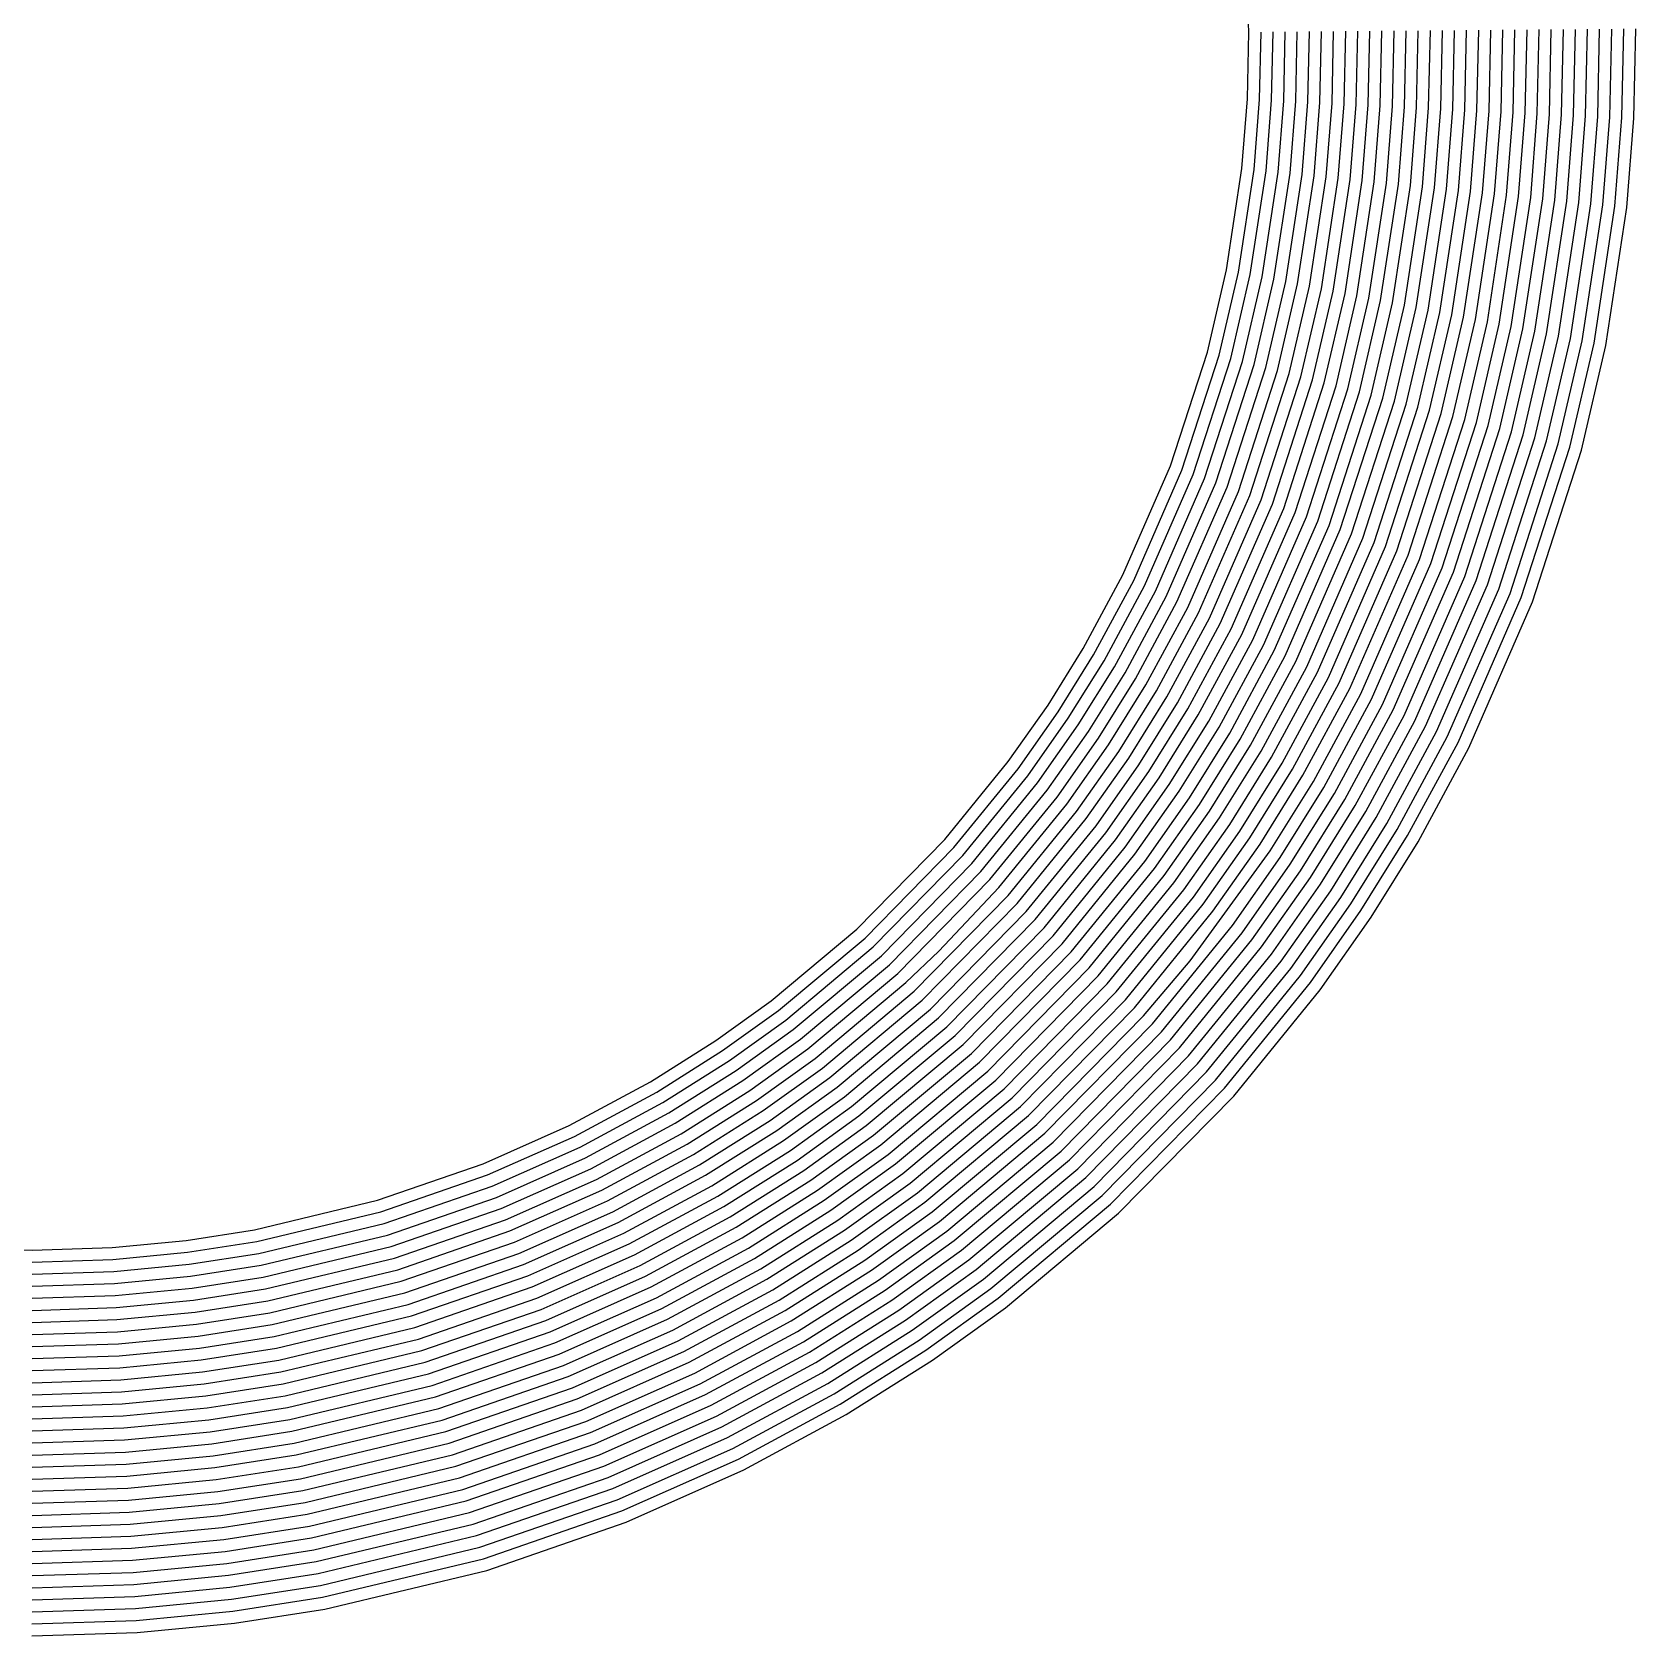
# Model space of a CAD drawing. Header units: metres. Extents: x -19 to 19, y -19.6 to 19.6.
# Drawn here: x -14.998 to -11.018, y 11.714 to 15.694 of the extents above; entities that cross this region are included whole.
import ezdxf

# ---------------------------------------------------------------- set-up
doc = ezdxf.new("R2010")
doc.units = ezdxf.units.M

msp = doc.modelspace()

# ---------------------------------------------------------------- linework, layer by layer
for p, q in [((-11.978395, 15.694299, -0.048386), (-11.986495, 15.899369, -0.069088)), ((-11.982087, 15.528561, -0.031896), (-11.978395, 15.694299, -0.048386)), ((-11.952113, 15.527062, -0.03175), (-11.948382, 15.694554, -0.048414)), ((-11.922139, 15.525564, -0.031603), (-11.918369, 15.69481, -0.048441)), ((-11.892165, 15.524065, -0.031457), (-11.888356, 15.695065, -0.048469)), ((-11.862191, 15.522567, -0.03131), (-11.858343, 15.69532, -0.048497)), ((-11.832217, 15.521069, -0.031164), (-11.82833, 15.695576, -0.048524)), ((-11.802243, 15.51957, -0.031018), (-11.798317, 15.695831, -0.048552)), ((-11.772269, 15.518072, -0.030871), (-11.768304, 15.696087, -0.048579)), ((-11.742295, 15.516573, -0.030725), (-11.738291, 15.696342, -0.048607)), ((-11.712321, 15.515075, -0.030578), (-11.708278, 15.696597, -0.048634)), ((-11.682347, 15.513576, -0.030432), (-11.678265, 15.696853, -0.048662)), ((-11.652373, 15.512078, -0.030285), (-11.648252, 15.697108, -0.048689)), ((-11.622399, 15.51058, -0.030139), (-11.618239, 15.697363, -0.048717)), ((-11.592425, 15.509081, -0.029992), (-11.588226, 15.697619, -0.048745)), ((-11.562451, 15.507583, -0.029846), (-11.558213, 15.697874, -0.048772)), ((-11.532477, 15.506084, -0.0297), (-11.5282, 15.69813, -0.0488)), ((-11.502503, 15.504586, -0.029553), (-11.498186, 15.698385, -0.048827)), ((-11.472529, 15.503087, -0.029407), (-11.468173, 15.69864, -0.048855)), ((-11.442555, 15.501589, -0.02926), (-11.43816, 15.698896, -0.048882)), ((-11.412581, 15.500091, -0.029114), (-11.408147, 15.699151, -0.04891)), ((-11.382607, 15.498592, -0.028967), (-11.378134, 15.699407, -0.048938)), ((-11.352633, 15.497094, -0.028821), (-11.348121, 15.699662, -0.048965)), ((-11.322659, 15.495595, -0.028675), (-11.318108, 15.699917, -0.048993)), ((-11.292685, 15.494097, -0.028528), (-11.288095, 15.700173, -0.04902)), ((-11.262711, 15.492598, -0.028382), (-11.258082, 15.700428, -0.049048)), ((-11.232737, 15.4911, -0.028235), (-11.228069, 15.700684, -0.049075)), ((-11.202763, 15.489601, -0.028089), (-11.198056, 15.700939, -0.049103)), ((-11.172789, 15.488103, -0.027942), (-11.168043, 15.701194, -0.04913)), ((-11.142815, 15.486605, -0.027796), (-11.13803, 15.70145, -0.049158)), ((-11.112841, 15.485106, -0.027649), (-11.108017, 15.701705, -0.049186)), ((-11.082867, 15.483608, -0.027503), (-11.078004, 15.701961, -0.049213)), ((-11.052893, 15.482109, -0.027357), (-11.047991, 15.702216, -0.049241)), ((-11.022919, 15.480611, -0.02721), (-11.017978, 15.702471, -0.049268)), ((-11.995664, 15.356161, -0.01494), (-11.982087, 15.528561, -0.031896)), ((-11.96581, 15.353133, -0.014646), (-11.952113, 15.527062, -0.03175)), ((-11.935957, 15.350104, -0.014351), (-11.922139, 15.525564, -0.031603)), ((-11.906103, 15.347075, -0.014057), (-11.892165, 15.524065, -0.031457)), ((-11.87625, 15.344046, -0.013763), (-11.862191, 15.522567, -0.03131)), ((-11.846396, 15.341017, -0.013469), (-11.832217, 15.521069, -0.031164)), ((-11.816543, 15.337988, -0.013175), (-11.802243, 15.51957, -0.031018)), ((-11.786689, 15.334959, -0.012881), (-11.772269, 15.518072, -0.030871)), ((-11.756836, 15.33193, -0.012587), (-11.742295, 15.516573, -0.030725)), ((-11.726982, 15.328901, -0.012293), (-11.712321, 15.515075, -0.030578)), ((-11.697129, 15.325872, -0.011998), (-11.682347, 15.513576, -0.030432)), ((-11.667275, 15.322843, -0.011704), (-11.652373, 15.512078, -0.030285)), ((-11.637422, 15.319814, -0.01141), (-11.622399, 15.51058, -0.030139)), ((-11.607568, 15.316785, -0.011116), (-11.592425, 15.509081, -0.029992)), ((-11.577715, 15.313756, -0.010822), (-11.562451, 15.507583, -0.029846)), ((-11.547861, 15.310728, -0.010528), (-11.532477, 15.506084, -0.0297)), ((-11.518008, 15.307699, -0.010234), (-11.502503, 15.504586, -0.029553)), ((-11.488154, 15.30467, -0.00994), (-11.472529, 15.503087, -0.029407)), ((-11.458301, 15.301641, -0.009646), (-11.442555, 15.501589, -0.02926)), ((-11.428447, 15.298612, -0.009351), (-11.412581, 15.500091, -0.029114)), ((-11.398594, 15.295583, -0.009057), (-11.382607, 15.498592, -0.028967)), ((-11.36874, 15.292554, -0.008763), (-11.352633, 15.497094, -0.028821)), ((-11.338887, 15.289525, -0.008469), (-11.322659, 15.495595, -0.028675)), ((-11.309034, 15.286496, -0.008175), (-11.292685, 15.494097, -0.028528)), ((-11.27918, 15.283467, -0.007881), (-11.262711, 15.492598, -0.028382)), ((-11.249327, 15.280438, -0.007587), (-11.232737, 15.4911, -0.028235)), ((-11.219473, 15.277409, -0.007293), (-11.202763, 15.489601, -0.028089)), ((-11.18962, 15.27438, -0.006999), (-11.172789, 15.488103, -0.027942)), ((-11.159766, 15.271351, -0.006704), (-11.142815, 15.486605, -0.027796)), ((-11.129913, 15.268323, -0.00641), (-11.112841, 15.485106, -0.027649)), ((-11.100059, 15.265294, -0.006116), (-11.082867, 15.483608, -0.027503)), ((-11.070206, 15.262265, -0.005822), (-11.052893, 15.482109, -0.027357)), ((-11.040352, 15.259236, -0.005528), (-11.022919, 15.480611, -0.02721)), ((-12.034045, 15.104577, 0.009469), (-11.995664, 15.356161, -0.01494)), ((-12.004619, 15.098698, 0.010029), (-11.96581, 15.353133, -0.014646)), ((-11.975193, 15.092818, 0.010589), (-11.935957, 15.350104, -0.014351)), ((-11.945766, 15.086939, 0.011149), (-11.906103, 15.347075, -0.014057)), ((-11.91634, 15.08106, 0.011709), (-11.87625, 15.344046, -0.013763)), ((-11.886914, 15.075181, 0.012269), (-11.846396, 15.341017, -0.013469)), ((-11.857488, 15.069302, 0.012829), (-11.816543, 15.337988, -0.013175)), ((-11.828062, 15.063423, 0.013389), (-11.786689, 15.334959, -0.012881)), ((-11.798636, 15.057544, 0.013949), (-11.756836, 15.33193, -0.012587)), ((-11.76921, 15.051665, 0.014509), (-11.726982, 15.328901, -0.012293)), ((-11.739783, 15.045786, 0.015069), (-11.697129, 15.325872, -0.011998)), ((-11.710357, 15.039907, 0.015629), (-11.667275, 15.322843, -0.011704)), ((-11.680931, 15.034028, 0.016189), (-11.637422, 15.319814, -0.01141)), ((-11.651505, 15.028148, 0.016749), (-11.607568, 15.316785, -0.011116)), ((-11.622079, 15.022269, 0.017309), (-11.577715, 15.313756, -0.010822)), ((-11.592653, 15.01639, 0.017869), (-11.547861, 15.310728, -0.010528)), ((-11.563227, 15.010511, 0.018429), (-11.518008, 15.307699, -0.010234)), ((-11.533801, 15.004632, 0.018989), (-11.488154, 15.30467, -0.00994)), ((-11.504374, 14.998753, 0.01955), (-11.458301, 15.301641, -0.009646)), ((-11.474948, 14.992874, 0.02011), (-11.428447, 15.298612, -0.009351)), ((-11.445522, 14.986995, 0.02067), (-11.398594, 15.295583, -0.009057)), ((-11.416096, 14.981116, 0.02123), (-11.36874, 15.292554, -0.008763)), ((-11.38667, 14.975237, 0.02179), (-11.338887, 15.289525, -0.008469)), ((-11.357244, 14.969358, 0.02235), (-11.309034, 15.286496, -0.008175)), ((-11.327818, 14.963478, 0.02291), (-11.27918, 15.283467, -0.007881)), ((-11.298392, 14.957599, 0.02347), (-11.249327, 15.280438, -0.007587)), ((-11.268965, 14.95172, 0.02403), (-11.219473, 15.277409, -0.007293)), ((-11.239539, 14.945841, 0.02459), (-11.18962, 15.27438, -0.006999)), ((-11.210113, 14.939962, 0.02515), (-11.159766, 15.271351, -0.006704)), ((-11.180687, 14.934083, 0.02571), (-11.129913, 15.268323, -0.00641)), ((-11.151261, 14.928204, 0.02627), (-11.100059, 15.265294, -0.006116)), ((-11.121835, 14.922325, 0.02683), (-11.070206, 15.262265, -0.005822)), ((-11.092409, 14.916446, 0.02739), (-11.040352, 15.259236, -0.005528)), ((-12.081643, 14.899804, 0.028997), (-12.034045, 15.104577, 0.009469)), ((-12.052613, 14.892217, 0.029709), (-12.004619, 15.098698, 0.010029)), ((-12.023584, 14.884631, 0.030421), (-11.975193, 15.092818, 0.010589)), ((-11.994554, 14.877044, 0.031132), (-11.945766, 15.086939, 0.011149)), ((-11.965525, 14.869458, 0.031844), (-11.91634, 15.08106, 0.011709)), ((-11.936495, 14.861871, 0.032556), (-11.886914, 15.075181, 0.012269)), ((-11.907466, 14.854284, 0.033268), (-11.857488, 15.069302, 0.012829)), ((-11.878436, 14.846698, 0.03398), (-11.828062, 15.063423, 0.013389)), ((-11.849407, 14.839111, 0.034691), (-11.798636, 15.057544, 0.013949)), ((-11.820377, 14.831525, 0.035403), (-11.76921, 15.051665, 0.014509)), ((-11.791348, 14.823938, 0.036115), (-11.739783, 15.045786, 0.015069)), ((-11.762318, 14.816352, 0.036827), (-11.710357, 15.039907, 0.015629)), ((-11.733289, 14.808765, 0.037538), (-11.680931, 15.034028, 0.016189)), ((-11.704259, 14.801179, 0.03825), (-11.651505, 15.028148, 0.016749)), ((-11.67523, 14.793592, 0.038962), (-11.622079, 15.022269, 0.017309)), ((-11.6462, 14.786005, 0.039674), (-11.592653, 15.01639, 0.017869)), ((-11.617171, 14.778419, 0.040385), (-11.563227, 15.010511, 0.018429)), ((-11.588141, 14.770832, 0.041097), (-11.533801, 15.004632, 0.018989)), ((-11.559112, 14.763246, 0.041809), (-11.504374, 14.998753, 0.01955)), ((-11.530082, 14.755659, 0.042521), (-11.474948, 14.992874, 0.02011)), ((-11.501053, 14.748073, 0.043233), (-11.445522, 14.986995, 0.02067)), ((-11.472023, 14.740486, 0.043944), (-11.416096, 14.981116, 0.02123)), ((-11.442994, 14.7329, 0.044656), (-11.38667, 14.975237, 0.02179)), ((-11.413965, 14.725313, 0.045368), (-11.357244, 14.969358, 0.02235)), ((-11.384935, 14.717726, 0.04608), (-11.327818, 14.963478, 0.02291)), ((-11.355906, 14.71014, 0.046791), (-11.298392, 14.957599, 0.02347)), ((-11.326876, 14.702553, 0.047503), (-11.268965, 14.95172, 0.02403)), ((-11.297847, 14.694967, 0.048215), (-11.239539, 14.945841, 0.02459)), ((-11.268817, 14.68738, 0.048927), (-11.210113, 14.939962, 0.02515)), ((-11.239788, 14.679794, 0.049638), (-11.180687, 14.934083, 0.02571)), ((-11.210758, 14.672207, 0.05035), (-11.151261, 14.928204, 0.02627)), ((-12.172767, 14.617823, 0.055487), (-12.081643, 14.899804, 0.028997)), ((-12.144691, 14.607271, 0.056453), (-12.052613, 14.892217, 0.029709)), ((-11.181729, 14.664621, 0.051062), (-11.121835, 14.922325, 0.02683)), ((-11.152699, 14.657034, 0.051774), (-11.092409, 14.916446, 0.02739)), ((-12.116614, 14.596719, 0.057419), (-12.023584, 14.884631, 0.030421)), ((-12.088538, 14.586167, 0.058385), (-11.994554, 14.877044, 0.031132)), ((-12.060462, 14.575614, 0.05935), (-11.965525, 14.869458, 0.031844)), ((-12.032386, 14.565062, 0.060316), (-11.936495, 14.861871, 0.032556)), ((-12.004309, 14.55451, 0.061282), (-11.907466, 14.854284, 0.033268)), ((-11.976233, 14.543958, 0.062248), (-11.878436, 14.846698, 0.03398)), ((-11.948157, 14.533406, 0.063214), (-11.849407, 14.839111, 0.034691)), ((-11.92008, 14.522854, 0.064179), (-11.820377, 14.831525, 0.035403)), ((-11.892004, 14.512301, 0.065145), (-11.791348, 14.823938, 0.036115)), ((-11.863928, 14.501749, 0.066111), (-11.762318, 14.816352, 0.036827)), ((-11.835852, 14.491197, 0.067077), (-11.733289, 14.808765, 0.037538)), ((-11.807775, 14.480645, 0.068042), (-11.704259, 14.801179, 0.03825)), ((-11.779699, 14.470093, 0.069008), (-11.67523, 14.793592, 0.038962)), ((-11.751623, 14.459541, 0.069974), (-11.6462, 14.786005, 0.039674)), ((-11.723546, 14.448988, 0.07094), (-11.617171, 14.778419, 0.040385)), ((-11.69547, 14.438436, 0.071906), (-11.588141, 14.770832, 0.041097)), ((-11.667394, 14.427884, 0.072871), (-11.559112, 14.763246, 0.041809)), ((-11.639318, 14.417332, 0.073837), (-11.530082, 14.755659, 0.042521)), ((-11.611241, 14.40678, 0.074803), (-11.501053, 14.748073, 0.043233)), ((-11.583165, 14.396228, 0.075769), (-11.472023, 14.740486, 0.043944)), ((-11.555089, 14.385675, 0.076734), (-11.442994, 14.7329, 0.044656)), ((-11.527012, 14.375123, 0.0777), (-11.413965, 14.725313, 0.045368)), ((-11.498936, 14.364571, 0.078666), (-11.384935, 14.717726, 0.04608)), ((-11.47086, 14.354019, 0.079632), (-11.355906, 14.71014, 0.046791)), ((-11.442784, 14.343467, 0.080598), (-11.326876, 14.702553, 0.047503)), ((-11.414707, 14.332915, 0.081563), (-11.297847, 14.694967, 0.048215)), ((-11.386631, 14.322362, 0.082529), (-11.268817, 14.68738, 0.048927)), ((-11.358555, 14.31181, 0.083495), (-11.239788, 14.679794, 0.049638)), ((-11.330478, 14.301258, 0.084461), (-11.210758, 14.672207, 0.05035)), ((-11.302402, 14.290706, 0.085426), (-11.181729, 14.664621, 0.051062)), ((-11.274326, 14.280154, 0.086392), (-11.152699, 14.657034, 0.051774)), ((-12.291112, 14.346949, 0.080372), (-12.172767, 14.617823, 0.055487)), ((-12.264283, 14.33355, 0.081571), (-12.144691, 14.607271, 0.056453)), ((-12.237454, 14.320152, 0.08277), (-12.116614, 14.596719, 0.057419)), ((-12.210625, 14.306753, 0.083968), (-12.088538, 14.586167, 0.058385)), ((-12.183795, 14.293355, 0.085167), (-12.060462, 14.575614, 0.05935)), ((-12.156966, 14.279956, 0.086366), (-12.032386, 14.565062, 0.060316)), ((-12.130137, 14.266558, 0.087565), (-12.004309, 14.55451, 0.061282)), ((-12.103308, 14.253159, 0.088764), (-11.976233, 14.543958, 0.062248)), ((-12.076478, 14.239761, 0.089963), (-11.948157, 14.533406, 0.063214)), ((-12.049649, 14.226362, 0.091162), (-11.92008, 14.522854, 0.064179)), ((-12.02282, 14.212964, 0.092361), (-11.892004, 14.512301, 0.065145)), ((-11.995991, 14.199565, 0.09356), (-11.863928, 14.501749, 0.066111)), ((-11.969162, 14.186167, 0.094759), (-11.835852, 14.491197, 0.067077)), ((-11.942332, 14.172768, 0.095958), (-11.807775, 14.480645, 0.068042)), ((-11.915503, 14.159369, 0.097157), (-11.779699, 14.470093, 0.069008)), ((-11.888674, 14.145971, 0.098356), (-11.751623, 14.459541, 0.069974)), ((-11.861845, 14.132572, 0.099555), (-11.723546, 14.448988, 0.07094)), ((-11.835015, 14.119174, 0.100754), (-11.69547, 14.438436, 0.071906)), ((-11.808186, 14.105775, 0.101953), (-11.667394, 14.427884, 0.072871)), ((-11.781357, 14.092377, 0.103152), (-11.639318, 14.417332, 0.073837)), ((-11.754528, 14.078978, 0.104351), (-11.611241, 14.40678, 0.074803)), ((-11.727699, 14.06558, 0.105549), (-11.583165, 14.396228, 0.075769)), ((-11.700869, 14.052181, 0.106748), (-11.555089, 14.385675, 0.076734)), ((-11.67404, 14.038783, 0.107947), (-11.527012, 14.375123, 0.0777)), ((-12.389922, 14.164181, 0.096905), (-12.291112, 14.346949, 0.080372)), ((-12.363943, 14.149208, 0.098218), (-12.264283, 14.33355, 0.081571)), ((-11.647211, 14.025384, 0.109146), (-11.498936, 14.364571, 0.078666)), ((-11.620382, 14.011986, 0.110345), (-11.47086, 14.354019, 0.079632)), ((-11.593552, 13.998587, 0.111544), (-11.442784, 14.343467, 0.080598)), ((-11.566723, 13.985189, 0.112743), (-11.414707, 14.332915, 0.081563)), ((-12.337963, 14.134235, 0.099537), (-12.237454, 14.320152, 0.08277)), ((-12.311984, 14.119262, 0.100856), (-12.210625, 14.306753, 0.083968)), ((-12.286005, 14.104289, 0.102175), (-12.183795, 14.293355, 0.085167)), ((-11.539894, 13.97179, 0.113942), (-11.386631, 14.322362, 0.082529)), ((-11.513065, 13.958392, 0.115141), (-11.358555, 14.31181, 0.083495)), ((-11.486236, 13.944993, 0.11634), (-11.330478, 14.301258, 0.084461)), ((-11.459406, 13.931594, 0.117539), (-11.302402, 14.290706, 0.085426)), ((-12.260026, 14.089316, 0.103494), (-12.156966, 14.279956, 0.086366)), ((-12.234047, 14.074343, 0.104813), (-12.130137, 14.266558, 0.087565)), ((-12.208068, 14.059371, 0.106132), (-12.103308, 14.253159, 0.088764)), ((-11.432577, 13.918196, 0.118738), (-11.274326, 14.280154, 0.086392)), ((-12.182088, 14.044398, 0.107451), (-12.076478, 14.239761, 0.089963)), ((-12.156109, 14.029425, 0.10877), (-12.049649, 14.226362, 0.091162)), ((-12.13013, 14.014452, 0.110089), (-12.02282, 14.212964, 0.092361)), ((-12.104151, 13.999479, 0.111408), (-11.995991, 14.199565, 0.09356)), ((-12.078172, 13.984506, 0.112727), (-11.969162, 14.186167, 0.094759)), ((-12.052193, 13.969533, 0.114046), (-11.942332, 14.172768, 0.095958)), ((-12.477113, 14.024144, 0.109399), (-12.389922, 14.164181, 0.096905)), ((-12.452057, 14.007687, 0.110831), (-12.363943, 14.149208, 0.098218)), ((-12.427, 13.99123, 0.112263), (-12.337963, 14.134235, 0.099537)), ((-12.026214, 13.954561, 0.115365), (-11.915503, 14.159369, 0.097157)), ((-12.000234, 13.939588, 0.116684), (-11.888674, 14.145971, 0.098356)), ((-11.974255, 13.924615, 0.118003), (-11.861845, 14.132572, 0.099555)), ((-12.401944, 13.974773, 0.113695), (-12.311984, 14.119262, 0.100856)), ((-12.376888, 13.958316, 0.115127), (-12.286005, 14.104289, 0.102175)), ((-11.948276, 13.909642, 0.119322), (-11.835015, 14.119174, 0.100754)), ((-11.922297, 13.894669, 0.120641), (-11.808186, 14.105775, 0.101953)), ((-11.896318, 13.879696, 0.12196), (-11.781357, 14.092377, 0.103152)), ((-12.351832, 13.941859, 0.116559), (-12.260026, 14.089316, 0.103494)), ((-12.326775, 13.925403, 0.117991), (-12.234047, 14.074343, 0.104813)), ((-12.301719, 13.908946, 0.119423), (-12.208068, 14.059371, 0.106132)), ((-11.870339, 13.864723, 0.123279), (-11.754528, 14.078978, 0.104351)), ((-11.844359, 13.84975, 0.124599), (-11.727699, 14.06558, 0.105549)), ((-11.81838, 13.834778, 0.125918), (-11.700869, 14.052181, 0.106748)), ((-12.575592, 13.883976, 0.121789), (-12.477113, 14.024144, 0.109399)), ((-12.276663, 13.892489, 0.120855), (-12.182088, 14.044398, 0.107451)), ((-12.251607, 13.876032, 0.122287), (-12.156109, 14.029425, 0.10877)), ((-12.22655, 13.859575, 0.123719), (-12.13013, 14.014452, 0.110089)), ((-11.792401, 13.819805, 0.127237), (-11.67404, 14.038783, 0.107947)), ((-11.766422, 13.804832, 0.128556), (-11.647211, 14.025384, 0.109146)), ((-11.740443, 13.789859, 0.129875), (-11.620382, 14.011986, 0.110345)), ((-12.551409, 13.866274, 0.12331), (-12.452057, 14.007687, 0.110831)), ((-12.527226, 13.848572, 0.124832), (-12.427, 13.99123, 0.112263)), ((-12.503044, 13.83087, 0.126353), (-12.401944, 13.974773, 0.113695)), ((-12.201494, 13.843118, 0.125151), (-12.104151, 13.999479, 0.111408)), ((-12.176438, 13.826661, 0.126583), (-12.078172, 13.984506, 0.112727)), ((-11.714464, 13.774886, 0.131194), (-11.593552, 13.998587, 0.111544)), ((-11.688485, 13.759913, 0.132513), (-11.566723, 13.985189, 0.112743)), ((-12.478861, 13.813168, 0.127875), (-12.376888, 13.958316, 0.115127)), ((-12.454678, 13.795466, 0.129396), (-12.351832, 13.941859, 0.116559)), ((-12.151382, 13.810205, 0.128015), (-12.052193, 13.969533, 0.114046)), ((-12.126325, 13.793748, 0.129447), (-12.026214, 13.954561, 0.115365)), ((-12.101269, 13.777291, 0.130879), (-12.000234, 13.939588, 0.116684)), ((-11.662505, 13.74494, 0.133832), (-11.539894, 13.97179, 0.113942)), ((-11.636526, 13.729968, 0.135151), (-11.513065, 13.958392, 0.115141)), ((-11.610547, 13.714995, 0.13647), (-11.486236, 13.944993, 0.11634)), ((-12.430496, 13.777764, 0.130917), (-12.326775, 13.925403, 0.117991)), ((-12.406313, 13.760062, 0.132439), (-12.301719, 13.908946, 0.119423)), ((-12.38213, 13.74236, 0.13396), (-12.276663, 13.892489, 0.120855)), ((-12.076213, 13.760834, 0.132311), (-11.974255, 13.924615, 0.118003)), ((-12.051157, 13.744377, 0.133743), (-11.948276, 13.909642, 0.119322)), ((-12.0261, 13.72792, 0.135175), (-11.922297, 13.894669, 0.120641)), ((-11.584568, 13.700022, 0.137789), (-11.459406, 13.931594, 0.117539)), ((-11.558589, 13.685049, 0.139108), (-11.432577, 13.918196, 0.118738)), ((-12.733197, 13.690531, 0.138695), (-12.575592, 13.883976, 0.121789)), ((-12.710794, 13.670631, 0.140374), (-12.551409, 13.866274, 0.12331)), ((-12.357948, 13.724658, 0.135482), (-12.251607, 13.876032, 0.122287)), ((-12.333765, 13.706956, 0.137003), (-12.22655, 13.859575, 0.123719)), ((-12.001044, 13.711464, 0.136607), (-11.896318, 13.879696, 0.12196)), ((-11.975988, 13.695007, 0.13804), (-11.870339, 13.864723, 0.123279)), ((-12.688391, 13.650731, 0.142053), (-12.527226, 13.848572, 0.124832)), ((-12.665987, 13.630831, 0.143732), (-12.503044, 13.83087, 0.126353)), ((-12.643584, 13.610931, 0.145411), (-12.478861, 13.813168, 0.127875)), ((-12.309582, 13.689254, 0.138524), (-12.201494, 13.843118, 0.125151)), ((-12.2854, 13.671552, 0.140046), (-12.176438, 13.826661, 0.126583)), ((-11.950932, 13.67855, 0.139472), (-11.844359, 13.84975, 0.124599)), ((-11.925875, 13.662093, 0.140904), (-11.81838, 13.834778, 0.125918)), ((-11.900819, 13.645636, 0.142336), (-11.792401, 13.819805, 0.127237)), ((-12.621181, 13.591031, 0.14709), (-12.454678, 13.795466, 0.129396)), ((-12.598778, 13.571131, 0.148769), (-12.430496, 13.777764, 0.130917)), ((-12.261217, 13.65385, 0.141567), (-12.151382, 13.810205, 0.128015)), ((-12.237034, 13.636148, 0.143089), (-12.126325, 13.793748, 0.129447)), ((-12.212852, 13.618446, 0.14461), (-12.101269, 13.777291, 0.130879)), ((-11.875763, 13.629179, 0.143768), (-11.766422, 13.804832, 0.128556)), ((-11.850707, 13.612722, 0.1452), (-11.740443, 13.789859, 0.129875)), ((-11.825651, 13.596266, 0.146632), (-11.714464, 13.774886, 0.131194)), ((-12.576374, 13.551231, 0.150448), (-12.406313, 13.760062, 0.132439)), ((-12.553971, 13.531331, 0.152128), (-12.38213, 13.74236, 0.13396)), ((-12.188669, 13.600744, 0.146132), (-12.076213, 13.760834, 0.132311)), ((-12.164486, 13.583042, 0.147653), (-12.051157, 13.744377, 0.133743)), ((-11.800594, 13.579809, 0.148064), (-11.688485, 13.759913, 0.132513)), ((-11.775538, 13.563352, 0.149496), (-11.662505, 13.74494, 0.133832)), ((-12.531568, 13.511431, 0.153807), (-12.357948, 13.724658, 0.135482)), ((-12.509164, 13.491532, 0.155486), (-12.333765, 13.706956, 0.137003)), ((-12.140304, 13.56534, 0.149174), (-12.0261, 13.72792, 0.135175)), ((-12.116121, 13.547637, 0.150696), (-12.001044, 13.711464, 0.136607)), ((-12.091938, 13.529935, 0.152217), (-11.975988, 13.695007, 0.13804)), ((-11.750482, 13.546895, 0.150928), (-11.636526, 13.729968, 0.135151)), ((-11.725426, 13.530438, 0.15236), (-11.610547, 13.714995, 0.13647)), ((-11.700369, 13.513981, 0.153792), (-11.584568, 13.700022, 0.137789)), ((-12.951488, 13.467912, 0.157804), (-12.733197, 13.690531, 0.138695)), ((-12.931191, 13.445888, 0.159625), (-12.710794, 13.670631, 0.140374)), ((-12.486761, 13.471632, 0.157165), (-12.309582, 13.689254, 0.138524)), ((-12.464358, 13.451732, 0.158844), (-12.2854, 13.671552, 0.140046)), ((-12.441955, 13.431832, 0.160523), (-12.261217, 13.65385, 0.141567)), ((-12.124656, 13.389714, 0.164186), (-11.925875, 13.662093, 0.140904)), ((-12.067756, 13.512233, 0.153739), (-11.950932, 13.67855, 0.139472)), ((-11.675313, 13.497525, 0.155224), (-11.558589, 13.685049, 0.139108)), ((-12.910895, 13.423863, 0.161446), (-12.688391, 13.650731, 0.142053)), ((-12.890598, 13.401838, 0.163267), (-12.665987, 13.630831, 0.143732)), ((-12.419551, 13.411932, 0.162202), (-12.237034, 13.636148, 0.143089)), ((-12.397148, 13.392032, 0.163881), (-12.212852, 13.618446, 0.14461)), ((-12.019391, 13.476829, 0.156782), (-11.900819, 13.645636, 0.142336)), ((-11.995208, 13.459127, 0.158303), (-11.875763, 13.629179, 0.143768)), ((-12.870301, 13.379813, 0.165088), (-12.643584, 13.610931, 0.145411)), ((-12.850005, 13.357788, 0.166908), (-12.621181, 13.591031, 0.14709)), ((-12.374745, 13.372132, 0.16556), (-12.188669, 13.600744, 0.146132)), ((-12.352342, 13.352232, 0.167239), (-12.164486, 13.583042, 0.147653)), ((-11.971025, 13.441425, 0.159824), (-11.850707, 13.612722, 0.1452)), ((-11.946843, 13.423723, 0.161346), (-11.825651, 13.596266, 0.146632)), ((-11.92266, 13.406021, 0.162867), (-11.800594, 13.579809, 0.148064)), ((-12.809411, 13.313739, 0.17055), (-12.576374, 13.551231, 0.150448)), ((-12.748092, 13.413521, 0.162186), (-12.598778, 13.571131, 0.148769)), ((-12.329938, 13.332332, 0.168918), (-12.140304, 13.56534, 0.149174)), ((-12.307535, 13.312432, 0.170597), (-12.116121, 13.547637, 0.150696)), ((-11.898477, 13.388319, 0.164389), (-11.775538, 13.563352, 0.149496)), ((-11.874295, 13.370617, 0.16591), (-11.750482, 13.546895, 0.150928)), ((-12.789115, 13.291714, 0.172371), (-12.553971, 13.531331, 0.152128)), ((-12.768818, 13.269689, 0.174192), (-12.531568, 13.511431, 0.153807)), ((-12.285132, 13.292532, 0.172276), (-12.091938, 13.529935, 0.152217)), ((-12.262729, 13.272632, 0.173955), (-12.067756, 13.512233, 0.153739)), ((-11.850112, 13.352915, 0.167432), (-11.725426, 13.530438, 0.15236)), ((-11.825929, 13.335213, 0.168953), (-11.700369, 13.513981, 0.153792)), ((-11.801747, 13.317511, 0.170474), (-11.675313, 13.497525, 0.155224)), ((-13.164313, 13.289945, 0.172864), (-12.951488, 13.467912, 0.157804)), ((-12.748521, 13.247664, 0.176013), (-12.509164, 13.491532, 0.155486)), ((-12.728225, 13.225639, 0.177834), (-12.486761, 13.471632, 0.157165)), ((-12.217922, 13.232833, 0.177313), (-12.019391, 13.476829, 0.156782)), ((-12.195519, 13.212933, 0.178992), (-11.995208, 13.459127, 0.158303)), ((-13.14614, 13.266141, 0.174798), (-12.931191, 13.445888, 0.159625)), ((-13.127967, 13.242337, 0.176733), (-12.910895, 13.423863, 0.161446)), ((-12.707928, 13.203615, 0.179655), (-12.464358, 13.451732, 0.158844)), ((-12.687631, 13.18159, 0.181475), (-12.441955, 13.431832, 0.160523)), ((-12.173115, 13.193033, 0.180671), (-11.971025, 13.441425, 0.159824)), ((-12.150712, 13.173133, 0.182351), (-11.946843, 13.423723, 0.161346)), ((-13.109795, 13.218533, 0.178668), (-12.890598, 13.401838, 0.163267)), ((-13.091622, 13.194729, 0.180602), (-12.870301, 13.379813, 0.165088)), ((-12.829708, 13.335763, 0.168729), (-12.748092, 13.413521, 0.162186)), ((-12.667335, 13.159565, 0.183296), (-12.419551, 13.411932, 0.162202)), ((-12.647038, 13.13754, 0.185117), (-12.397148, 13.392032, 0.163881)), ((-12.240325, 13.252732, 0.175634), (-12.124656, 13.389714, 0.164186)), ((-12.128309, 13.153233, 0.18403), (-11.92266, 13.406021, 0.162867)), ((-12.105906, 13.133333, 0.185709), (-11.898477, 13.388319, 0.164389)), ((-13.073449, 13.170925, 0.182537), (-12.850005, 13.357788, 0.166908)), ((-13.055277, 13.147121, 0.184472), (-12.829708, 13.335763, 0.168729)), ((-12.626741, 13.115515, 0.186938), (-12.374745, 13.372132, 0.16556)), ((-12.606445, 13.09349, 0.188759), (-12.352342, 13.352232, 0.167239)), ((-12.083502, 13.113433, 0.187388), (-11.874295, 13.370617, 0.16591)), ((-12.061099, 13.093533, 0.189067), (-11.850112, 13.352915, 0.167432)), ((-12.038696, 13.073633, 0.190746), (-11.825929, 13.335213, 0.168953)), ((-13.037104, 13.123316, 0.186406), (-12.809411, 13.313739, 0.17055)), ((-12.586148, 13.071466, 0.19058), (-12.329938, 13.332332, 0.168918)), ((-12.565851, 13.049441, 0.192401), (-12.307535, 13.312432, 0.170597)), ((-12.016293, 13.053733, 0.192425), (-11.801747, 13.317511, 0.170474)), ((-13.301351, 13.191598, 0.181102), (-13.164313, 13.289945, 0.172864)), ((-13.284548, 13.16681, 0.183097), (-13.14614, 13.266141, 0.174798)), ((-13.018931, 13.099512, 0.188341), (-12.789115, 13.291714, 0.172371)), ((-13.000759, 13.075708, 0.190276), (-12.768818, 13.269689, 0.174192)), ((-12.545555, 13.027416, 0.194222), (-12.285132, 13.292532, 0.172276)), ((-12.525258, 13.005391, 0.196042), (-12.262729, 13.272632, 0.173955)), ((-13.267744, 13.142022, 0.185092), (-13.127967, 13.242337, 0.176733)), ((-13.25094, 13.117234, 0.187088), (-13.109795, 13.218533, 0.178668)), ((-12.982586, 13.051904, 0.19221), (-12.748521, 13.247664, 0.176013)), ((-12.964414, 13.0281, 0.194145), (-12.728225, 13.225639, 0.177834)), ((-12.504962, 12.983366, 0.197863), (-12.240325, 13.252732, 0.175634)), ((-12.484665, 12.961342, 0.199684), (-12.217922, 13.232833, 0.177313)), ((-13.463498, 13.089307, 0.189563), (-13.301351, 13.191598, 0.181102)), ((-13.234136, 13.092445, 0.189083), (-13.091622, 13.194729, 0.180602)), ((-12.946241, 13.004296, 0.19608), (-12.707928, 13.203615, 0.179655)), ((-12.928068, 12.980492, 0.198014), (-12.687631, 13.18159, 0.181475)), ((-12.464368, 12.939317, 0.201505), (-12.195519, 13.212933, 0.178992)), ((-12.444072, 12.917292, 0.203326), (-12.173115, 13.193033, 0.180671)), ((-13.448316, 13.063493, 0.191621), (-13.284548, 13.16681, 0.183097)), ((-13.433135, 13.03768, 0.193679), (-13.267744, 13.142022, 0.185092)), ((-13.217332, 13.067657, 0.191078), (-13.073449, 13.170925, 0.182537)), ((-13.200529, 13.042869, 0.193074), (-13.055277, 13.147121, 0.184472)), ((-12.909896, 12.956688, 0.199949), (-12.667335, 13.159565, 0.183296)), ((-12.891723, 12.932884, 0.201884), (-12.647038, 13.13754, 0.185117)), ((-12.423775, 12.895267, 0.205147), (-12.150712, 13.173133, 0.182351)), ((-12.403478, 12.873242, 0.206968), (-12.128309, 13.153233, 0.18403)), ((-13.417953, 13.011867, 0.195737), (-13.25094, 13.117234, 0.187088)), ((-13.183725, 13.018081, 0.195069), (-13.037104, 13.123316, 0.186406)), ((-13.166921, 12.993293, 0.197065), (-13.018931, 13.099512, 0.188341)), ((-12.87355, 12.90908, 0.203818), (-12.626741, 13.115515, 0.186938)), ((-12.383182, 12.851218, 0.208789), (-12.105906, 13.133333, 0.185709)), ((-12.362885, 12.829193, 0.210609), (-12.083502, 13.113433, 0.187388)), ((-13.665564, 12.980287, 0.198539), (-13.463498, 13.089307, 0.189563)), ((-13.652018, 12.953589, 0.200645), (-13.448316, 13.063493, 0.191621)), ((-13.402772, 12.986053, 0.197795), (-13.234136, 13.092445, 0.189083)), ((-13.38759, 12.96024, 0.199853), (-13.217332, 13.067657, 0.191078)), ((-13.150117, 12.968504, 0.19906), (-13.000759, 13.075708, 0.190276)), ((-12.855378, 12.885275, 0.205753), (-12.606445, 13.09349, 0.188759)), ((-12.837205, 12.861471, 0.207688), (-12.586148, 13.071466, 0.19058)), ((-12.342588, 12.807168, 0.21243), (-12.061099, 13.093533, 0.189067)), ((-12.322292, 12.785143, 0.214251), (-12.038696, 13.073633, 0.190746)), ((-13.638471, 12.926892, 0.202751), (-13.433135, 13.03768, 0.193679)), ((-13.372409, 12.934426, 0.201912), (-13.200529, 13.042869, 0.193074)), ((-13.357227, 12.908613, 0.20397), (-13.183725, 13.018081, 0.195069)), ((-13.133313, 12.943716, 0.201055), (-12.982586, 13.051904, 0.19221)), ((-13.11651, 12.918928, 0.203051), (-12.964414, 13.0281, 0.194145)), ((-12.819032, 12.837667, 0.209622), (-12.565851, 13.049441, 0.192401)), ((-12.80086, 12.813863, 0.211557), (-12.545555, 13.027416, 0.194222)), ((-12.301995, 12.763118, 0.216072), (-12.016293, 13.053733, 0.192425)), ((-13.878972, 12.885591, 0.206268), (-13.665564, 12.980287, 0.198539)), ((-13.624925, 12.900194, 0.204858), (-13.417953, 13.011867, 0.195737)), ((-13.611379, 12.873496, 0.206964), (-13.402772, 12.986053, 0.197795)), ((-13.342046, 12.882799, 0.206028), (-13.166921, 12.993293, 0.197065)), ((-13.099706, 12.89414, 0.205046), (-12.946241, 13.004296, 0.19608)), ((-13.082902, 12.869351, 0.207041), (-12.928068, 12.980492, 0.198014)), ((-12.782687, 12.790059, 0.213492), (-12.525258, 13.005391, 0.196042)), ((-12.764514, 12.766255, 0.215426), (-12.504962, 12.983366, 0.197863)), ((-13.867878, 12.857795, 0.20844), (-13.652018, 12.953589, 0.200645)), ((-13.597832, 12.846799, 0.20907), (-13.38759, 12.96024, 0.199853)), ((-13.326864, 12.856986, 0.208086), (-13.150117, 12.968504, 0.19906)), ((-13.311683, 12.831173, 0.210144), (-13.133313, 12.943716, 0.201055)), ((-13.066098, 12.844563, 0.209037), (-12.909896, 12.956688, 0.199949)), ((-12.746342, 12.742451, 0.217361), (-12.484665, 12.961342, 0.199684)), ((-12.728169, 12.718647, 0.219296), (-12.464368, 12.939317, 0.201505)), ((-13.856783, 12.829999, 0.210612), (-13.638471, 12.926892, 0.202751)), ((-13.845689, 12.802203, 0.212784), (-13.624925, 12.900194, 0.204858)), ((-13.584286, 12.820101, 0.211177), (-13.372409, 12.934426, 0.201912)), ((-13.570739, 12.793404, 0.213283), (-13.357227, 12.908613, 0.20397)), ((-13.296501, 12.805359, 0.212202), (-13.11651, 12.918928, 0.203051)), ((-13.049294, 12.819775, 0.211032), (-12.891723, 12.932884, 0.201884)), ((-13.032491, 12.794987, 0.213027), (-12.87355, 12.90908, 0.203818)), ((-12.709996, 12.694843, 0.22123), (-12.444072, 12.917292, 0.203326)), ((-14.141583, 12.794925, 0.213613), (-13.878972, 12.885591, 0.206268)), ((-14.133097, 12.766227, 0.215835), (-13.867878, 12.857795, 0.20844)), ((-13.834595, 12.774407, 0.214956), (-13.611379, 12.873496, 0.206964)), ((-13.557193, 12.766706, 0.21539), (-13.342046, 12.882799, 0.206028)), ((-13.28132, 12.779546, 0.21426), (-13.099706, 12.89414, 0.205046)), ((-13.266138, 12.753732, 0.216318), (-13.082902, 12.869351, 0.207041)), ((-13.015687, 12.770199, 0.215023), (-12.855378, 12.885275, 0.205753)), ((-12.998883, 12.74541, 0.217018), (-12.837205, 12.861471, 0.207688)), ((-12.691824, 12.671038, 0.223165), (-12.423775, 12.895267, 0.205147)), ((-12.673651, 12.647234, 0.2251), (-12.403478, 12.873242, 0.206968)), ((-14.124611, 12.737528, 0.218058), (-13.856783, 12.829999, 0.210612)), ((-13.8235, 12.746611, 0.217129), (-13.597832, 12.846799, 0.20907)), ((-13.812406, 12.718815, 0.219301), (-13.584286, 12.820101, 0.211177)), ((-13.543646, 12.740009, 0.217496), (-13.326864, 12.856986, 0.208086)), ((-13.5301, 12.713311, 0.219602), (-13.311683, 12.831173, 0.210144)), ((-13.250957, 12.727919, 0.218376), (-13.066098, 12.844563, 0.209037)), ((-13.235775, 12.702106, 0.220435), (-13.049294, 12.819775, 0.211032)), ((-12.982079, 12.720622, 0.219013), (-12.819032, 12.837667, 0.209622)), ((-12.655478, 12.62343, 0.227034), (-12.383182, 12.851218, 0.208789)), ((-12.637306, 12.599626, 0.228969), (-12.362885, 12.829193, 0.210609)), ((-14.446367, 12.722046, 0.219485), (-14.141583, 12.794925, 0.213613)), ((-14.116125, 12.70883, 0.22028), (-13.845689, 12.802203, 0.212784)), ((-13.801311, 12.69102, 0.221473), (-13.570739, 12.793404, 0.213283)), ((-13.516554, 12.686614, 0.221709), (-13.296501, 12.805359, 0.212202)), ((-13.503007, 12.659916, 0.223815), (-13.28132, 12.779546, 0.21426)), ((-13.220594, 12.676292, 0.222493), (-13.032491, 12.794987, 0.213027)), ((-12.965275, 12.695834, 0.221009), (-12.80086, 12.813863, 0.211557)), ((-12.948472, 12.671046, 0.223004), (-12.782687, 12.790059, 0.213492)), ((-12.619133, 12.575822, 0.230904), (-12.342588, 12.807168, 0.21243)), ((-12.60096, 12.552018, 0.232838), (-12.322292, 12.785143, 0.214251)), ((-14.440917, 12.692621, 0.221747), (-14.133097, 12.766227, 0.215835)), ((-14.10764, 12.680132, 0.222503), (-13.834595, 12.774407, 0.214956)), ((-14.099154, 12.651434, 0.224726), (-13.8235, 12.746611, 0.217129)), ((-13.790217, 12.663224, 0.223645), (-13.557193, 12.766706, 0.21539)), ((-13.779122, 12.635428, 0.225817), (-13.543646, 12.740009, 0.217496)), ((-13.489461, 12.633219, 0.225921), (-13.266138, 12.753732, 0.216318)), ((-13.205412, 12.650479, 0.224551), (-13.015687, 12.770199, 0.215023)), ((-13.190231, 12.624665, 0.226609), (-12.998883, 12.74541, 0.217018)), ((-12.931668, 12.646257, 0.224999), (-12.764514, 12.766255, 0.215426)), ((-12.914864, 12.621469, 0.226995), (-12.746342, 12.742451, 0.217361)), ((-12.582788, 12.528214, 0.234773), (-12.301995, 12.763118, 0.216072)), ((-14.616465, 12.695564, 0.221613), (-14.446367, 12.722046, 0.219485)), ((-14.435468, 12.663195, 0.224009), (-14.124611, 12.737528, 0.218058)), ((-14.430019, 12.633769, 0.226272), (-14.116125, 12.70883, 0.22028)), ((-14.090668, 12.622735, 0.226948), (-13.812406, 12.718815, 0.219301)), ((-13.768028, 12.607632, 0.22799), (-13.5301, 12.713311, 0.219602)), ((-13.475914, 12.606521, 0.228028), (-13.250957, 12.727919, 0.218376)), ((-13.462368, 12.579824, 0.230134), (-13.235775, 12.702106, 0.220435)), ((-13.175049, 12.598852, 0.228667), (-12.982079, 12.720622, 0.219013)), ((-12.89806, 12.596681, 0.22899), (-12.728169, 12.718647, 0.219296)), ((-15.19644, 12.67806, 0.223048), (-14.998488, 12.671543, 0.223556)), ((-14.998488, 12.671543, 0.223556), (-14.799706, 12.678001, 0.223026)), ((-14.799706, 12.678001, 0.223026), (-14.616465, 12.695564, 0.221613)), ((-14.797779, 12.648135, 0.225313), (-14.612711, 12.665874, 0.223889)), ((-14.612711, 12.665874, 0.223889), (-14.440917, 12.692621, 0.221747)), ((-14.608958, 12.636184, 0.226166), (-14.435468, 12.663195, 0.224009)), ((-14.424569, 12.604343, 0.228534), (-14.10764, 12.680132, 0.222503)), ((-14.082182, 12.594037, 0.229171), (-13.801311, 12.69102, 0.221473)), ((-14.073696, 12.565339, 0.231393), (-13.790217, 12.663224, 0.223645)), ((-13.756933, 12.579836, 0.230162), (-13.516554, 12.686614, 0.221709)), ((-13.745839, 12.55204, 0.232334), (-13.503007, 12.659916, 0.223815)), ((-13.448822, 12.553126, 0.232241), (-13.220594, 12.676292, 0.222493)), ((-13.159868, 12.573038, 0.230725), (-12.965275, 12.695834, 0.221009)), ((-13.144686, 12.547225, 0.232783), (-12.948472, 12.671046, 0.223004)), ((-12.881256, 12.571893, 0.230985), (-12.709996, 12.694843, 0.22123)), ((-12.864453, 12.547105, 0.232981), (-12.691824, 12.671038, 0.223165)), ((-14.998494, 12.641614, 0.225845), (-14.797779, 12.648135, 0.225313)), ((-14.795853, 12.618269, 0.227599), (-14.608958, 12.636184, 0.226166)), ((-14.605204, 12.606493, 0.228443), (-14.430019, 12.633769, 0.226272)), ((-14.41912, 12.574918, 0.230797), (-14.099154, 12.651434, 0.224726)), ((-14.41367, 12.545492, 0.233059), (-14.090668, 12.622735, 0.226948)), ((-14.06521, 12.536641, 0.233616), (-13.779122, 12.635428, 0.225817)), ((-13.734745, 12.524244, 0.234506), (-13.489461, 12.633219, 0.225921)), ((-13.435275, 12.526429, 0.234347), (-13.205412, 12.650479, 0.224551)), ((-13.421729, 12.499731, 0.236453), (-13.190231, 12.624665, 0.226609)), ((-13.129505, 12.521412, 0.234841), (-12.931668, 12.646257, 0.224999)), ((-13.114323, 12.495598, 0.236899), (-12.914864, 12.621469, 0.226995)), ((-12.847649, 12.522316, 0.234976), (-12.673651, 12.647234, 0.2251)), ((-12.830845, 12.497528, 0.236972), (-12.655478, 12.62343, 0.227034)), ((-14.998507, 12.581757, 0.230424), (-14.793927, 12.588404, 0.229885)), ((-14.998501, 12.611685, 0.228135), (-14.795853, 12.618269, 0.227599)), ((-14.793927, 12.588404, 0.229885), (-14.605204, 12.606493, 0.228443)), ((-14.60145, 12.576803, 0.230719), (-14.424569, 12.604343, 0.228534)), ((-14.408221, 12.516066, 0.235321), (-14.082182, 12.594037, 0.229171)), ((-14.056725, 12.507942, 0.235838), (-13.768028, 12.607632, 0.22799)), ((-14.048239, 12.479244, 0.238061), (-13.756933, 12.579836, 0.230162)), ((-13.72365, 12.496448, 0.236678), (-13.475914, 12.606521, 0.228028)), ((-13.712556, 12.468652, 0.23885), (-13.462368, 12.579824, 0.230134)), ((-13.408182, 12.473034, 0.23856), (-13.175049, 12.598852, 0.228667)), ((-13.099142, 12.469785, 0.238958), (-12.89806, 12.596681, 0.22899)), ((-12.814041, 12.47274, 0.238967), (-12.637306, 12.599626, 0.228969)), ((-14.998514, 12.551828, 0.232714), (-14.792, 12.558538, 0.232171)), ((-14.792, 12.558538, 0.232171), (-14.60145, 12.576803, 0.230719)), ((-14.790074, 12.528672, 0.234457), (-14.597696, 12.547113, 0.232996)), ((-14.597696, 12.547113, 0.232996), (-14.41912, 12.574918, 0.230797)), ((-14.593942, 12.517422, 0.235273), (-14.41367, 12.545492, 0.233059)), ((-14.402771, 12.48664, 0.237584), (-14.073696, 12.565339, 0.231393)), ((-14.039753, 12.450546, 0.240284), (-13.745839, 12.55204, 0.232334)), ((-13.701461, 12.440856, 0.241023), (-13.448822, 12.553126, 0.232241)), ((-13.394636, 12.446336, 0.240666), (-13.159868, 12.573038, 0.230725)), ((-13.381089, 12.419639, 0.242772), (-13.144686, 12.547225, 0.232783)), ((-13.08396, 12.443971, 0.241016), (-12.881256, 12.571893, 0.230985)), ((-13.068779, 12.418158, 0.243074), (-12.864453, 12.547105, 0.232981)), ((-12.797237, 12.447952, 0.240962), (-12.619133, 12.575822, 0.230904)), ((-12.780434, 12.423163, 0.242958), (-12.60096, 12.552018, 0.232838)), ((-14.99852, 12.521899, 0.235003), (-14.790074, 12.528672, 0.234457)), ((-14.788147, 12.498806, 0.236744), (-14.593942, 12.517422, 0.235273)), ((-14.590189, 12.487732, 0.23755), (-14.408221, 12.516066, 0.235321)), ((-14.397322, 12.457215, 0.239846), (-14.06521, 12.536641, 0.233616)), ((-14.391873, 12.427789, 0.242108), (-14.056725, 12.507942, 0.235838)), ((-14.031267, 12.421848, 0.242506), (-13.734745, 12.524244, 0.234506)), ((-13.690367, 12.413061, 0.243195), (-13.435275, 12.526429, 0.234347)), ((-13.679272, 12.385265, 0.245367), (-13.421729, 12.499731, 0.236453)), ((-13.367543, 12.392941, 0.244879), (-13.129505, 12.521412, 0.234841)), ((-13.053597, 12.392345, 0.245132), (-12.847649, 12.522316, 0.234976)), ((-12.76363, 12.398375, 0.244953), (-12.582788, 12.528214, 0.234773)), ((-14.998533, 12.462042, 0.239582), (-14.786221, 12.468941, 0.23903)), ((-14.998526, 12.491971, 0.237293), (-14.788147, 12.498806, 0.236744)), ((-14.786221, 12.468941, 0.23903), (-14.590189, 12.487732, 0.23755)), ((-14.586435, 12.458042, 0.239826), (-14.402771, 12.48664, 0.237584)), ((-14.386423, 12.398363, 0.244371), (-14.048239, 12.479244, 0.238061)), ((-14.022781, 12.393149, 0.244729), (-13.72365, 12.496448, 0.236678)), ((-14.014295, 12.364451, 0.246951), (-13.712556, 12.468652, 0.23885)), ((-13.668178, 12.357469, 0.247539), (-13.408182, 12.473034, 0.23856)), ((-13.353997, 12.366244, 0.246985), (-13.114323, 12.495598, 0.236899)), ((-13.34045, 12.339546, 0.249092), (-13.099142, 12.469785, 0.238958)), ((-13.038416, 12.366531, 0.24719), (-12.830845, 12.497528, 0.236972)), ((-13.023234, 12.340718, 0.249248), (-12.814041, 12.47274, 0.238967)), ((-14.998539, 12.432113, 0.241872), (-14.784295, 12.439075, 0.241316)), ((-14.784295, 12.439075, 0.241316), (-14.586435, 12.458042, 0.239826)), ((-14.782368, 12.409209, 0.243602), (-14.582681, 12.428352, 0.242103)), ((-14.582681, 12.428352, 0.242103), (-14.397322, 12.457215, 0.239846)), ((-14.578927, 12.398661, 0.24438), (-14.391873, 12.427789, 0.242108)), ((-14.380974, 12.368937, 0.246633), (-14.039753, 12.450546, 0.240284)), ((-14.375524, 12.339512, 0.248895), (-14.031267, 12.421848, 0.242506)), ((-14.00581, 12.335753, 0.249174), (-13.701461, 12.440856, 0.241023)), ((-13.657084, 12.329673, 0.249711), (-13.394636, 12.446336, 0.240666)), ((-13.645989, 12.301877, 0.251883), (-13.381089, 12.419639, 0.242772)), ((-13.326904, 12.312849, 0.251198), (-13.08396, 12.443971, 0.241016)), ((-13.008053, 12.314904, 0.251306), (-12.797237, 12.447952, 0.240962)), ((-12.992871, 12.289091, 0.253364), (-12.780434, 12.423163, 0.242958)), ((-14.998546, 12.402185, 0.244161), (-14.782368, 12.409209, 0.243602)), ((-14.780442, 12.379343, 0.245888), (-14.578927, 12.398661, 0.24438)), ((-14.575174, 12.368971, 0.246656), (-14.386423, 12.398363, 0.244371)), ((-14.370075, 12.310086, 0.251158), (-14.022781, 12.393149, 0.244729)), ((-13.997324, 12.307055, 0.251396), (-13.690367, 12.413061, 0.243195)), ((-13.988838, 12.278356, 0.253619), (-13.679272, 12.385265, 0.245367)), ((-13.634895, 12.274081, 0.254056), (-13.367543, 12.392941, 0.244879)), ((-13.313357, 12.286151, 0.253304), (-13.068779, 12.418158, 0.243074)), ((-13.299811, 12.259454, 0.255411), (-13.053597, 12.392345, 0.245132)), ((-12.97769, 12.263277, 0.255423), (-12.76363, 12.398375, 0.244953)), ((-14.998558, 12.342327, 0.248741), (-14.778516, 12.349478, 0.248174)), ((-14.998552, 12.372256, 0.246451), (-14.780442, 12.379343, 0.245888)), ((-14.778516, 12.349478, 0.248174), (-14.575174, 12.368971, 0.246656)), ((-14.57142, 12.339281, 0.248933), (-14.380974, 12.368937, 0.246633)), ((-14.364625, 12.28066, 0.25342), (-14.014295, 12.364451, 0.246951)), ((-13.980352, 12.249658, 0.255841), (-13.668178, 12.357469, 0.247539)), ((-13.6238, 12.246285, 0.256228), (-13.353997, 12.366244, 0.246985)), ((-13.286264, 12.232756, 0.257517), (-13.038416, 12.366531, 0.24719)), ((-13.272718, 12.206059, 0.259623), (-13.023234, 12.340718, 0.249248)), ((-14.998565, 12.312398, 0.25103), (-14.776589, 12.319612, 0.250461)), ((-14.776589, 12.319612, 0.250461), (-14.57142, 12.339281, 0.248933)), ((-14.774663, 12.289746, 0.252747), (-14.567666, 12.309591, 0.25121)), ((-14.567666, 12.309591, 0.25121), (-14.375524, 12.339512, 0.248895)), ((-14.563912, 12.2799, 0.253486), (-14.370075, 12.310086, 0.251158)), ((-14.359176, 12.251234, 0.255682), (-14.00581, 12.335753, 0.249174)), ((-14.353727, 12.221809, 0.257945), (-13.997324, 12.307055, 0.251396)), ((-13.971866, 12.22096, 0.258064), (-13.657084, 12.329673, 0.249711)), ((-13.96338, 12.192262, 0.260287), (-13.645989, 12.301877, 0.251883)), ((-13.612706, 12.218489, 0.2584), (-13.34045, 12.339546, 0.249092)), ((-13.601611, 12.190693, 0.260572), (-13.326904, 12.312849, 0.251198)), ((-13.259172, 12.179361, 0.26173), (-13.008053, 12.314904, 0.251306)), ((-14.998571, 12.28247, 0.25332), (-14.774663, 12.289746, 0.252747)), ((-14.772737, 12.25988, 0.255033), (-14.563912, 12.2799, 0.253486)), ((-14.560159, 12.25021, 0.255763), (-14.364625, 12.28066, 0.25342)), ((-14.348277, 12.192383, 0.260207), (-13.988838, 12.278356, 0.253619)), ((-13.954895, 12.163563, 0.262509), (-13.634895, 12.274081, 0.254056)), ((-13.590517, 12.162897, 0.262744), (-13.313357, 12.286151, 0.253304)), ((-13.245625, 12.152664, 0.263836), (-12.992871, 12.289091, 0.253364)), ((-13.232079, 12.125966, 0.265943), (-12.97769, 12.263277, 0.255423)), ((-14.998584, 12.222612, 0.257899), (-14.77081, 12.230014, 0.257319)), ((-14.998578, 12.252541, 0.255609), (-14.772737, 12.25988, 0.255033)), ((-14.77081, 12.230014, 0.257319), (-14.560159, 12.25021, 0.255763)), ((-14.768884, 12.200149, 0.259605), (-14.556405, 12.22052, 0.25804)), ((-14.556405, 12.22052, 0.25804), (-14.359176, 12.251234, 0.255682)), ((-14.552651, 12.19083, 0.260317), (-14.353727, 12.221809, 0.257945)), ((-14.342828, 12.162957, 0.26247), (-13.980352, 12.249658, 0.255841)), ((-14.337378, 12.133532, 0.264732), (-13.971866, 12.22096, 0.258064)), ((-13.946409, 12.134865, 0.264732), (-13.6238, 12.246285, 0.256228)), ((-13.579422, 12.135102, 0.264917), (-13.299811, 12.259454, 0.255411)), ((-13.568328, 12.107306, 0.267089), (-13.286264, 12.232756, 0.257517)), ((-14.99859, 12.192684, 0.260188), (-14.768884, 12.200149, 0.259605)), ((-14.766958, 12.170283, 0.261892), (-14.552651, 12.19083, 0.260317)), ((-14.548897, 12.161139, 0.262593), (-14.348277, 12.192383, 0.260207)), ((-14.331929, 12.104106, 0.266994), (-13.96338, 12.192262, 0.260287)), ((-13.937923, 12.106167, 0.266954), (-13.612706, 12.218489, 0.2584)), ((-13.929437, 12.077469, 0.269177), (-13.601611, 12.190693, 0.260572)), ((-13.557234, 12.07951, 0.269261), (-13.272718, 12.206059, 0.259623)), ((-14.998597, 12.162755, 0.262478), (-14.766958, 12.170283, 0.261892)), ((-14.765031, 12.140417, 0.264178), (-14.548897, 12.161139, 0.262593)), ((-14.545144, 12.131449, 0.26487), (-14.342828, 12.162957, 0.26247)), ((-14.326479, 12.07468, 0.269257), (-13.954895, 12.163563, 0.262509)), ((-13.920951, 12.04877, 0.271399), (-13.590517, 12.162897, 0.262744)), ((-13.546139, 12.051714, 0.271433), (-13.259172, 12.179361, 0.26173)), ((-13.535045, 12.023918, 0.273605), (-13.245625, 12.152664, 0.263836)), ((-14.99861, 12.102898, 0.267057), (-14.763105, 12.110551, 0.266464)), ((-14.998603, 12.132826, 0.264767), (-14.765031, 12.140417, 0.264178)), ((-14.763105, 12.110551, 0.266464), (-14.545144, 12.131449, 0.26487)), ((-14.761179, 12.080686, 0.26875), (-14.54139, 12.101759, 0.267147)), ((-14.54139, 12.101759, 0.267147), (-14.337378, 12.133532, 0.264732)), ((-14.537636, 12.072069, 0.269423), (-14.331929, 12.104106, 0.266994)), ((-14.32103, 12.045254, 0.271519), (-13.946409, 12.134865, 0.264732)), ((-14.315581, 12.015829, 0.273781), (-13.937923, 12.106167, 0.266954)), ((-13.912466, 12.020072, 0.273622), (-13.579422, 12.135102, 0.264917)), ((-13.90398, 11.991374, 0.275845), (-13.568328, 12.107306, 0.267089)), ((-13.52395, 11.996122, 0.275777), (-13.232079, 12.125966, 0.265943)), ((-14.998616, 12.072969, 0.269346), (-14.761179, 12.080686, 0.26875)), ((-14.759252, 12.05082, 0.271036), (-14.537636, 12.072069, 0.269423)), ((-14.533882, 12.042378, 0.2717), (-14.326479, 12.07468, 0.269257)), ((-14.310131, 11.986403, 0.276044), (-13.929437, 12.077469, 0.269177)), ((-13.895494, 11.962675, 0.278067), (-13.557234, 12.07951, 0.269261)), ((-14.998622, 12.04304, 0.271636), (-14.759252, 12.05082, 0.271036)), ((-14.757326, 12.020954, 0.273322), (-14.533882, 12.042378, 0.2717)), ((-14.530128, 12.012688, 0.273977), (-14.32103, 12.045254, 0.271519)), ((-14.304682, 11.956977, 0.278306), (-13.920951, 12.04877, 0.271399)), ((-13.887008, 11.933977, 0.28029), (-13.546139, 12.051714, 0.271433)), ((-13.878522, 11.905279, 0.282512), (-13.535045, 12.023918, 0.273605)), ((-14.998635, 11.983183, 0.276215), (-14.7554, 11.991088, 0.275609)), ((-14.998629, 12.013111, 0.273925), (-14.757326, 12.020954, 0.273322)), ((-14.7554, 11.991088, 0.275609), (-14.530128, 12.012688, 0.273977)), ((-14.753473, 11.961223, 0.277895), (-14.526375, 11.982998, 0.276254)), ((-14.526375, 11.982998, 0.276254), (-14.315581, 12.015829, 0.273781)), ((-14.522621, 11.953308, 0.27853), (-14.310131, 11.986403, 0.276044)), ((-14.299232, 11.927551, 0.280568), (-13.912466, 12.020072, 0.273622)), ((-14.293783, 11.898126, 0.282831), (-13.90398, 11.991374, 0.275845)), ((-13.870036, 11.876581, 0.284735), (-13.52395, 11.996122, 0.275777)), ((-14.998642, 11.953254, 0.278504), (-14.753473, 11.961223, 0.277895)), ((-14.751547, 11.931357, 0.280181), (-14.522621, 11.953308, 0.27853)), ((-14.518867, 11.923617, 0.280807), (-14.304682, 11.956977, 0.278306)), ((-14.288333, 11.8687, 0.285093), (-13.895494, 11.962675, 0.278067)), ((-14.998648, 11.923325, 0.280794), (-14.751547, 11.931357, 0.280181)), ((-14.74962, 11.901491, 0.282467), (-14.518867, 11.923617, 0.280807)), ((-14.515113, 11.893927, 0.283084), (-14.299232, 11.927551, 0.280568)), ((-14.282884, 11.839274, 0.287356), (-13.887008, 11.933977, 0.28029)), ((-14.277434, 11.809848, 0.289618), (-13.878522, 11.905279, 0.282512)), ((-14.998661, 11.863468, 0.285373), (-14.747694, 11.871625, 0.284753)), ((-14.998654, 11.893397, 0.283083), (-14.74962, 11.901491, 0.282467)), ((-14.747694, 11.871625, 0.284753), (-14.515113, 11.893927, 0.283084)), ((-14.745768, 11.84176, 0.287039), (-14.51136, 11.864237, 0.28536)), ((-14.51136, 11.864237, 0.28536), (-14.293783, 11.898126, 0.282831)), ((-14.507606, 11.834547, 0.287637), (-14.288333, 11.8687, 0.285093)), ((-14.271985, 11.780423, 0.29188), (-13.870036, 11.876581, 0.284735)), ((-14.998667, 11.833539, 0.287662), (-14.745768, 11.84176, 0.287039)), ((-14.743841, 11.811894, 0.289326), (-14.507606, 11.834547, 0.287637)), ((-14.503852, 11.804856, 0.289914), (-14.282884, 11.839274, 0.287356)), ((-14.998673, 11.803611, 0.289952), (-14.743841, 11.811894, 0.289326)), ((-14.741915, 11.782028, 0.291612), (-14.503852, 11.804856, 0.289914)), ((-14.500098, 11.775166, 0.292191), (-14.277434, 11.809848, 0.289618)), ((-14.998686, 11.743753, 0.294531), (-14.739989, 11.752162, 0.293898)), ((-14.99868, 11.773682, 0.292241), (-14.741915, 11.782028, 0.291612)), ((-14.739989, 11.752162, 0.293898), (-14.500098, 11.775166, 0.292191)), ((-14.738062, 11.722296, 0.296184), (-14.496345, 11.745476, 0.294467)), ((-14.496345, 11.745476, 0.294467), (-14.271985, 11.780423, 0.29188)), ((-14.998693, 11.713824, 0.29682), (-14.738062, 11.722296, 0.296184))]:
    msp.add_line(p, q)

doc.saveas('drawing.dxf')
